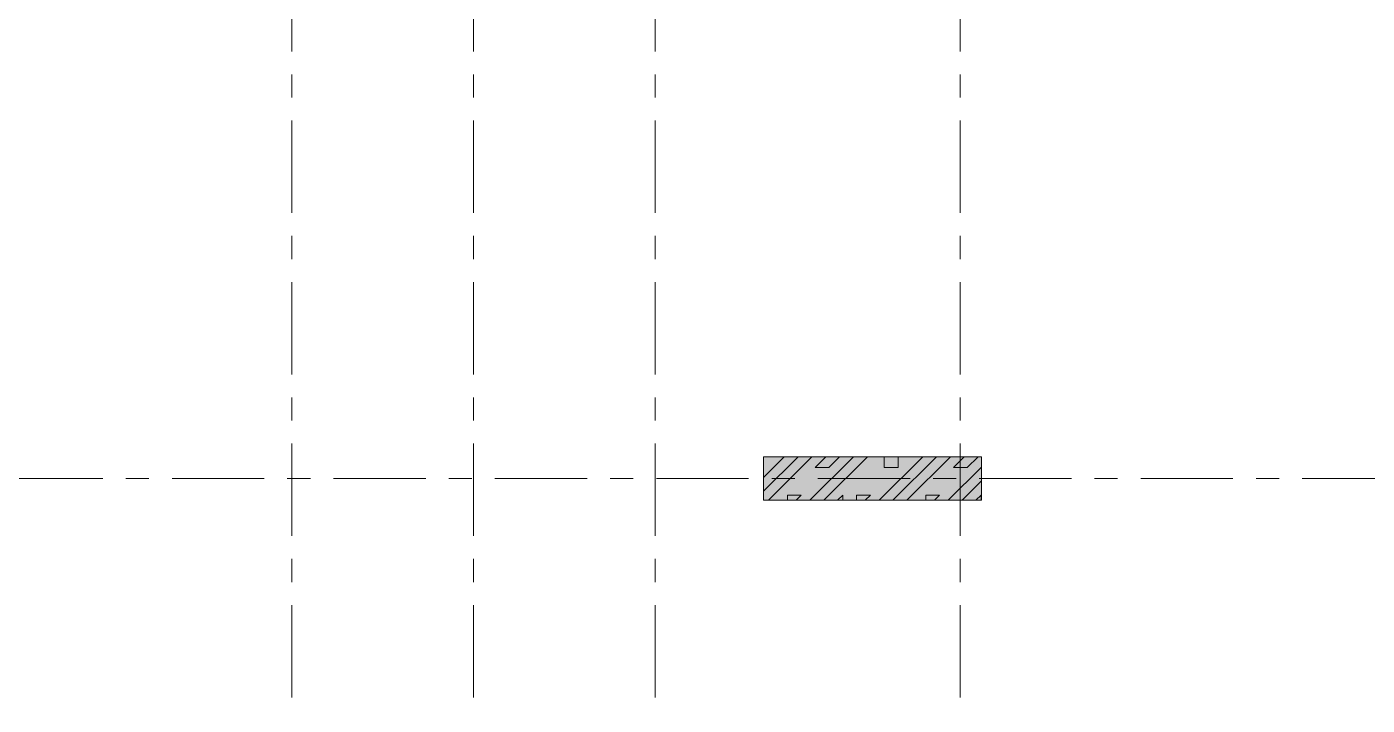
# Model space of a CAD drawing. Header units: millimetres. Extents: x -23040 to 110735, y -14554 to 50786.
# Drawn here: x 21626 to 30852, y 9890 to 14557 of the extents above; entities that cross this region are included whole.
import ezdxf

# ---------------------------------------------------------------- set-up
doc = ezdxf.new("R2010")
doc.units = ezdxf.units.MM
doc.linetypes.add('Grid Line', pattern=[22.225, 12.7, -3.175, 3.175, -3.175])
doc.layers.add('NET CAT', color=3, linetype='Continuous', lineweight=5)
doc.layers.add('TRUC', color=225, linetype='Continuous', lineweight=5)

# ---------------------------------------------------------------- blocks, each defined once
blk = doc.blocks.new('ALC1807-ASCENT PLAZA-KET CAU 1_rvt-1-MẶT BẰNG HẦM 1')
at = {"layer": 'NET CAT'}
blk.add_hatch(color=256, dxfattribs=at).paths.add_polyline_path([(28197.1, 11299.9), (28197.1, 11599.9), (26697.1, 11599.9), (26697.1, 11299.9)], flags=0)
at = {"layer": 'NET CAT', "lineweight": 13}
for p, q in [((28197.1, 11599.9), (26697.1, 11599.9)), ((26697.1, 11599.9), (26697.1, 11299.9)), ((28197.1, 11299.9), (28197.1, 11599.9)), ((26697.1, 11299.9), (28197.1, 11299.9))]:
    blk.add_line(p, q, dxfattribs=at)

msp = doc.modelspace()

# ---------------------------------------------------------------- hatches: boundary and pattern name
at = {"layer": 'NET CAT'}
h = msp.add_hatch(dxfattribs=at)
h.set_pattern_fill('FP_1', color=256, style=0, pattern_type=2)
h.set_pattern_definition([(45, (95.25, 0), (-476.246, 476.246), []), (45, (190.5, 0), (-476.246, 476.246), []), (45, (0, 0), (-476.246, 476.246), []), (45, (476.25, 0), (-476.246, 476.246), []), (45, (571.5, 0), (-476.246, 476.246), []), (0, (381, 95.25), (0, 952.5), [95.25, -857.25]), (0, (476.25, 190.5), (0, 952.5), [95.25, -857.25]), (45, (381, 95.25), (0, 952.491), [134.683, -1212.342]), (45, (476.25, 95.25), (0, 952.491), [134.683, -1212.342]), (0, (381, 95.25), (0, 952.5), [95.25, -857.25]), (90, (-95.25, 95.25), (-952.5, 6e-14), [95.25, -857.25]), (90, (0, 95.25), (-952.5, 6e-14), [190.5, -762]), (45, (-95.25, 190.5), (0, 952.491), [134.683, -1212.342]), (90, (762, 381), (-952.5, 6e-14), [95.25, -857.25]), (0, (666.75, 381), (0, 952.5), [95.25, -857.25]), (45, (666.75, 381), (0, 952.491), [134.683, -1212.342]), (0, (857.25, 95.25), (0, 952.5), [95.25, -857.25]), (0, (857.25, 571.5), (0, 952.5), [95.25, -857.25]), (90, (1047.75, 666.75), (-952.5, 6e-14), [95.25, -857.25]), (45, (857.25, 571.5), (0, 952.491), [269.367, -1077.66]), (45, (952.5, 571.5), (0, 952.491), [134.683, -1212.342]), (45, (1143, 762), (0, 952.491), [134.683, -1212.342]), (0, (1143, 857.25), (0, 952.5), [95.25, -857.25]), (90, (1143, 762), (-952.5, 6e-14), [95.25, -857.25]), (0, (476.25, 762), (0, 952.5), [95.25, -857.25]), (0, (666.75, 857.25), (0, 952.5), [95.25, -857.25]), (90, (571.5, 762), (-952.5, 6e-14), [95.25, -857.25]), (90, (666.75, 762), (-952.5, 6e-14), [95.25, -857.25]), (45, (476.25, 762), (0, 952.491), [134.684, -1212.342]), (45, (666.75, 762), (0, 952.491), [134.684, -1212.342]), (135, (119, 214.8), (-952.491, 6e-14), [134.683, -1212.342]), (135, (238.1, 333.4), (-952.491, 6e-14), [134.683, -1212.342]), (135, (309.56, 404.8), (-952.491, 6e-14), [134.683, -1212.342]), (135, (333.4, 428.6), (-952.491, 6e-14), [134.683, -1212.342]), (135, (381, 476.25), (-952.491, 6e-14), [134.684, -1212.342]), (135, (404.8, 500.06), (-952.491, 6e-14), [134.683, -1212.342]), (135, (476.25, 571.5), (-952.491, 6e-14), [134.684, -1212.342]), (135, (523.9, 619.1), (-952.491, 6e-14), [134.684, -1212.342]), (45, (119, 214.8), (0, 952.491), [95.25, -1251.775]), (45, (238.1, 333.4), (0, 952.491), [67.36, -1279.665]), (45, (404.8, 500.06), (0, 952.491), [67.36, -1279.665]), (45, (309.56, 595.3), (0, 952.491), [67.36, -1279.665]), (45, (476.25, 571.5), (0, 952.491), [67.36, -1279.665]), (45, (381, 666.75), (0, 952.491), [67.36, -1279.665]), (0, (24.2, 309.5), (0, 952.5), [190.043, -762.457]), (0, (238.1, 523.9), (0, 952.5), [95.25, -857.25])])
h.paths.add_polyline_path([(26697.1, 11299.9), (28197.1, 11299.9), (28197.1, 11599.9), (26697.1, 11599.9)], flags=0)

# ---------------------------------------------------------------- linework, layer by layer
at = {"layer": 'NET CAT', "lineweight": 13}
for p, q in [((26700.5, 11599.9), (26697.1, 11599.9)), ((26697.1, 11599.9), (26697.1, 11299.9)), ((28197.1, 11599.9), (26700.5, 11599.9)), ((28197.1, 11299.9), (28197.1, 11599.9)), ((26697.1, 11299.9), (26700.5, 11299.9)), ((26700.5, 11299.9), (28197.1, 11299.9))]:
    msp.add_line(p, q, dxfattribs=at)
at = {"layer": 'TRUC', "linetype": 'Grid Line', "ltscale": 50}
for p, q in [((23450.5, 47249.9), (23450.5, -7610.1)), ((24700.5, 47249.9), (24700.5, -10277.6)), ((25950.5, 47249.9), (25950.5, -7610.1)), ((28050.5, 47249.9), (28050.5, -10277.6)), ((48819.1, 11449.9), (-15192.4, 11449.9))]:
    msp.add_line(p, q, dxfattribs=at)

# ---------------------------------------------------------------- block references
at = {"lineweight": 5}
msp.add_blockref('ALC1807-ASCENT PLAZA-KET CAU 1_rvt-1-MẶT BẰNG HẦM 1', (0, 0), dxfattribs=at)

doc.saveas('drawing.dxf')
